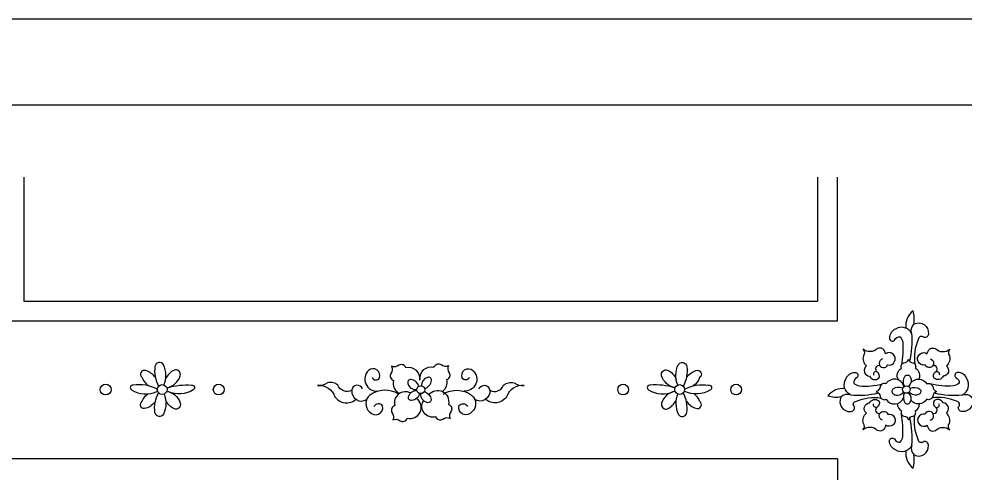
# Model space of a CAD drawing. Extents: x -66030 to 95157, y -13132 to 45879.
# Drawn here: x -37700 to -36497, y 7433 to 8010 of the extents above; entities that cross this region are included whole.
import ezdxf

# ---------------------------------------------------------------- set-up
doc = ezdxf.new("R2010")
doc.units = 0
doc.header["$LTSCALE"] = 100
doc.header["$MEASUREMENT"] = 0
for name, color, linetype in [('3', 11, 'CONTINUOUS'), ('4', 121, 'CONTINUOUS'), ('TEXT', 105, 'CONTINUOUS')]:
    doc.layers.add(name, color=color, linetype=linetype)

msp = doc.modelspace()

# ---------------------------------------------------------------- linework, layer by layer
at = {"layer": '3', "color": 2}
msp.add_line((-66009.4, 8010), (95156.9, 8010), dxfattribs=at)
at = {"layer": '4'}
msp.add_lwpolyline([(-38160.2, 7747.3, -0.410539), (-38068.2, 7808.7, -0.410539), (-38006.8, 7900.8), (-36370.6, 7900.8, -0.410539), (-36309.2, 7808.7, -0.410539), (-36217.2, 7747.3), (-36217.2, 6095.6, -0.410539), (-36309.2, 6034.3, -0.410539), (-36370.6, 5942.2), (-38006.8, 5942.2, -0.410539), (-38068.2, 6034.3, -0.410539), (-38160.2, 6095.6)], format="xyb", close=True, dxfattribs=at)
msp.add_lwpolyline([(-37693.7, 7808.9), (-37693.7, 7651.4), (-36683.7, 7651.4), (-36683.7, 7808.9)], dxfattribs=at)
for points in [[(-36564.4, 7610.1, 0.443233), (-36585, 7615.8, 0.304811), (-36592.9, 7604.5, 0.686141), (-36586.2, 7601.7, -0.353685), (-36579.2, 7605.9, -0.146626), (-36575.8, 7598.7, -0.059944), (-36577.5, 7570.1, -0.087935)], [(-36564.4, 7610.1, -0.311733), (-36561.3, 7622.2, -0.590459), (-36543.2, 7609.9, -0.487915), (-36549.1, 7605.1, 0.693909), (-36556.2, 7602.5, 0.148721), (-36560.3, 7571.4)], [(-36601.5, 7577.8, 1.636546), (-36595, 7570.2, 1.548823), (-36597.8, 7584.3, 0.546357), (-36608.2, 7591, -0.393377), (-36626.5, 7590.3, -0.373311), (-36625.9, 7581.9, 0.306577), (-36622, 7568.9, 0.690648), (-36618.1, 7555.9, 0.502489), (-36606.4, 7553.3, 0.393033), (-36608.2, 7561.4, 0.704198), (-36612.9, 7557.2)], [(-36540.9, 7577.8, -1.636546), (-36547.4, 7570.2, -1.548823), (-36544.6, 7584.3, -0.546357), (-36534.2, 7591, 0.393377), (-36516, 7590.3, 0.373311), (-36516.5, 7581.9, -0.306577), (-36520.4, 7568.9, -0.690648), (-36524.3, 7555.9, -0.502489), (-36536, 7553.3, -0.393033), (-36534.2, 7561.4, -0.704198), (-36529.5, 7557.2)], [(-37515.3, 7544.6, 0.203229), (-37516, 7570.2, 0.731757), (-37527, 7568.2, 0.164865), (-37522.3, 7543.2, 0.164865)], [(-37190.1, 7550.8, 0.533974), (-37207.7, 7566.4, 0.45718), (-37216.7, 7569.8, -0.30571), (-37226, 7568.6, -0.30571), (-37227.1, 7559.3, 0.45718), (-37223.6, 7550.4, 0.362121), (-37215.8, 7534, 0.362121)], [(-37189.7, 7551.7, -0.533974), (-37172.1, 7567.3, -0.45718), (-37163.1, 7570.7, 0.30571), (-37153.8, 7569.5, 0.30571), (-37152.7, 7560.2, -0.45718), (-37156.2, 7551.2, -0.302883), (-37161.4, 7536.4, -0.302883)], [(-36862.1, 7544.6, -0.203229), (-36861.5, 7570.2, -0.731757), (-36850.5, 7568.2, -0.164865), (-36855.1, 7543.2, -0.164865)], [(-36581.4, 7551, -0.410819), (-36577.4, 7566, -0.45718), (-36574.4, 7572.8, 0.30571), (-36568.6, 7577.3, 0.30571), (-36562.9, 7572.8, -0.45718), (-36559.8, 7566, -0.378343), (-36555.3, 7552.1)], [(-37526.5, 7554.1, 0.164136), (-37538.4, 7562.9, 0.903948), (-37543.2, 7554, 0.179229), (-37535.1, 7543.8)], [(-37512, 7541.3, 0.287238), (-37494.8, 7556.4, 0.599034), (-37502.3, 7563.7, 0.173595), (-37513.3, 7552.4, 0.173595)], [(-37250.6, 7554.1, 0.642182), (-37241.6, 7553.7, 0.803522), (-37255.3, 7563.1, 0.710529), (-37243.8, 7537, 0.710529)], [(-37127.2, 7554.1, -0.642182), (-37136.2, 7553.7, -0.803522), (-37122.5, 7563.1, -0.710529), (-37134.1, 7537, -0.710529)], [(-36865.4, 7541.3, -0.287238), (-36882.6, 7556.4, -0.599034), (-36875.1, 7563.7, -0.173595), (-36864.1, 7552.4, -0.173595)], [(-36851, 7554.1, -0.164136), (-36839.1, 7562.9, -0.903948), (-36834.2, 7554, -0.179229), (-36842.3, 7543.8)], [(-36642.4, 7532.1, -0.443233), (-36648, 7552.8, -0.304811), (-36636.8, 7560.6, -0.686141), (-36634, 7554, 0.353685), (-36638.2, 7546.9, 0.146626), (-36631, 7543.5, 0.089866), (-36601.6, 7546.2, 0.087935)], [(-36500, 7532.1, 0.443233), (-36494.4, 7552.8, 0.304811), (-36505.6, 7560.6, 0.686141), (-36508.4, 7554, -0.353685), (-36504.2, 7546.9, -0.146626), (-36511.4, 7543.5, -0.089866), (-36540.8, 7546.2, -0.087935)], [(-37276.7, 7537.9, -0.45279), (-37294.2, 7544.3, 0.271245), (-37307.5, 7547.3, -0.158832), (-37320.3, 7543.9, -0.359028), (-37298.1, 7529.8, 0.453133), (-37271.4, 7526.4, 0.453133)], [(-37191.3, 7543.5, 0.28385), (-37201.5, 7551.8, 0.533403), (-37205.3, 7546.4, 0.373139), (-37194, 7538.9, 0.3606)], [(-37184.1, 7540.1, 0.300325), (-37175.1, 7550.5, 0.533403), (-37180.4, 7554.3, 0.352665), (-37188, 7543.7, 0.352665)], [(-37101.1, 7537.9, 0.45279), (-37083.6, 7544.3, -0.271245), (-37070.3, 7547.3, 0.158832), (-37057.5, 7543.9, 0.359028), (-37079.7, 7529.8, -0.453133), (-37106.5, 7526.4, -0.453133)], [(-36574.5, 7542.4, 0.683564), (-36597, 7546.1, 0.45718), (-36604.6, 7542.7, -0.30571), (-36609.6, 7536.3, -0.30571), (-36604.6, 7529.9, 0.45718), (-36597, 7526.5, 0.620964), (-36575.1, 7528.2, 0.620964)], [(-36573.6, 7543.1, -0.300325), (-36572.7, 7556.1, -0.533403), (-36566.5, 7555.1, -0.352665), (-36568.5, 7542.9, -0.352665)], [(-36565.7, 7547.2, -0.533974), (-36545.4, 7546.1, -0.45718), (-36537.8, 7542.7, 0.30571), (-36532.8, 7536.3, 0.30571), (-36537.8, 7529.9, -0.45718), (-36545.4, 7526.5, -0.526683), (-36565.5, 7525.2, -0.526683)], [(-37524, 7539.5, 0.146561), (-37554.7, 7544.6, 0.800705), (-37556.9, 7538.5, 0.258703), (-37523.7, 7536.8)], [(-37515.3, 7533.3, -0.203229), (-37516, 7507.7, -0.731757), (-37527, 7509.7, -0.164865), (-37522.3, 7534.7, -0.164865)], [(-37512, 7536.6, -0.287238), (-37494.8, 7521.5, -0.599034), (-37502.3, 7514.2, -0.173595), (-37513.3, 7525.5, -0.173595)], [(-37511.1, 7541.2, -0.092043), (-37480.4, 7544.6, -0.800705), (-37478.2, 7538.5, -0.247831), (-37510.2, 7536.2, -0.247831)], [(-37263, 7539.6, 0.804092), (-37276.7, 7537.9, 0.636197), (-37257.6, 7526.4, 0.636197)], [(-37217.3, 7533.2, 0.294866), (-37253.6, 7531.9, 0.458135), (-37254, 7510.5, 0.810689), (-37237.4, 7518.2, 0.54116), (-37248.5, 7517.4)], [(-37201.9, 7534.5, 0.646387), (-37222.1, 7518.5, 0.45718), (-37225.6, 7509.5, -0.30571), (-37224.5, 7500.2, -0.30571), (-37215.2, 7499, 0.45718), (-37206.2, 7502.4, 0.827549), (-37194.3, 7527.5)], [(-37190.2, 7533.9, -0.300325), (-37200.5, 7524.8, -0.533403), (-37204.4, 7530.1, -0.352665), (-37193.9, 7537.7, -0.352665)], [(-37184.1, 7536.4, -0.28385), (-37175.8, 7526.3, -0.533403), (-37181.1, 7522.4, -0.373139), (-37188.7, 7533.7, -0.3606)], [(-37178.5, 7532.5, -0.804392), (-37153.8, 7520.2, -0.45718), (-37150.3, 7511.2, 0.30571), (-37151.4, 7501.9, 0.30571), (-37160.7, 7500.7, -0.45718), (-37169.7, 7504.1, -0.666811), (-37185.5, 7524.9, -0.620964)], [(-37160.6, 7533.2, -0.294866), (-37124.2, 7531.9, -0.458135), (-37123.8, 7510.5, -0.810689), (-37140.5, 7518.2, -0.54116), (-37129.3, 7517.4)], [(-37114.8, 7539.6, -0.804092), (-37101.1, 7537.9, -0.636197), (-37120.2, 7526.4, -0.636197)], [(-36866.3, 7541.2, 0.092043), (-36897, 7544.6, 0.800705), (-36899.2, 7538.5, 0.247831), (-36867.3, 7536.2, 0.247831)], [(-36865.4, 7536.6, 0.287238), (-36882.6, 7521.5, 0.599034), (-36875.1, 7514.2, 0.173595), (-36864.1, 7525.5, 0.173595)], [(-36862.1, 7533.3, 0.203229), (-36861.5, 7507.7, 0.731757), (-36850.5, 7509.7, 0.164865), (-36855.1, 7534.7, 0.164865)], [(-36853.4, 7539.5, -0.146561), (-36822.8, 7544.6, -0.800705), (-36820.5, 7538.5, -0.258703), (-36853.8, 7536.8)], [(-36576, 7540.5, 0.28385), (-36588.4, 7539.3, 0.533403), (-36587.4, 7533.1, 0.373139), (-36574.7, 7535.7, 0.3606)], [(-36573.6, 7534.8, 0.300325), (-36572.7, 7521.7, 0.533403), (-36566.5, 7522.7, 0.352665), (-36568.5, 7534.9, 0.352665)], [(-36566.4, 7540.5, -0.28385), (-36554, 7539.3, -0.533403), (-36555, 7533.1, -0.373139), (-36567.7, 7535.7, -0.3606)], [(-37526.5, 7523.9, -0.164136), (-37538.4, 7515, -0.903948), (-37543.2, 7523.9, -0.161782), (-37536.2, 7533.4, -0.161782)], [(-36851, 7523.9, 0.164136), (-36839.1, 7515, 0.903948), (-36834.2, 7523.9, 0.161782), (-36841.2, 7533.4, 0.161782)], [(-36642.4, 7532.1, 0.311733), (-36654.5, 7529, 0.590459), (-36642.2, 7510.9, 0.487915), (-36637.4, 7516.8, -0.693909), (-36634.8, 7523.9, -0.148721), (-36603.6, 7528.1)], [(-36601.5, 7500.1, -1.636546), (-36595, 7507.6, -1.548823), (-36597.8, 7493.6, -0.546357), (-36608.2, 7486.8, 0.393377), (-36626.5, 7487.6, 0.373311), (-36625.9, 7495.9, -0.306577), (-36622, 7508.9, -0.690648), (-36618.1, 7521.9, -0.502489), (-36606.4, 7524.5, -0.393033), (-36608.2, 7516.4, -0.704198), (-36612.9, 7520.6)], [(-36540.9, 7500.1, 1.636546), (-36547.4, 7507.6, 1.548823), (-36544.6, 7493.6, 0.546357), (-36534.2, 7486.8, -0.393377), (-36516, 7487.6, -0.373311), (-36516.5, 7495.9, 0.306577), (-36520.4, 7508.9, 0.690648), (-36524.3, 7521.9, 0.502489), (-36536, 7524.5, 0.393033), (-36534.2, 7516.4, 0.704198), (-36529.5, 7520.6)], [(-36500, 7532.1, -0.311733), (-36488, 7529, -0.590459), (-36500.2, 7510.9, -0.487915), (-36505.1, 7516.8, 0.693909), (-36507.6, 7523.9, 0.148721), (-36538.8, 7528.1)], [(-36582.8, 7521.1, 0.258778), (-36577.4, 7511.8, 0.45718), (-36574.4, 7505, -0.30571), (-36568.6, 7500.5, -0.30571), (-36562.9, 7505, 0.45718), (-36559.8, 7511.8, 0.247618), (-36554.4, 7520.6, 0.247618)], [(-36564.4, 7467.7, -0.443233), (-36585, 7462.1, -0.304811), (-36592.9, 7473.3, -0.686141), (-36586.2, 7476.1, 0.353685), (-36579.2, 7471.9, 0.146626), (-36575.8, 7479.1, 0.059944), (-36577.5, 7507.7, 0.087935)], [(-36564.4, 7467.7, 0.311733), (-36561.3, 7455.7, 0.590459), (-36543.2, 7467.9, 0.487915), (-36549.1, 7472.8, -0.693909), (-36556.2, 7475.3, -0.148721), (-36560.3, 7506.5)]]:
    msp.add_lwpolyline(points, format="xyb", dxfattribs=at)
for centre, radius in [((-37589.7, 7538.9), 6.92), ((-37445.9, 7538.9), 6.92), ((-36931.5, 7538.9), 6.92), ((-36787.8, 7538.9), 6.92), ((-37517.8, 7538.9), 6.23), ((-37188.9, 7538.7), 5.04), ((-36859.6, 7538.9), 6.23), ((-36571.2, 7538.9), 4.8)]:
    msp.add_circle(centre, radius, dxfattribs=at)
for centre, radius, start, end in [((-36548.2, 7620.1), 23.8, 127.8837, 187.565), ((-36599.8, 7627.8), 38.6, 351.6394, 16.6216), ((-36672.3, 7599.8), 108.4, 346.5155, 5.4826), ((-36606.3, 7565.1), 4.19, 65.4995, 242.9163), ((-36536.1, 7565.1), 4.19, 297.0837, 114.5005), ((-36652.3, 7516.3), 23.8, 82.435, 142.1163), ((-36632.1, 7640), 108.4, 264.5174, 283.4845), ((-36510.3, 7640), 108.4, 256.5155, 275.4826), ((-36660, 7567.9), 38.6, 253.3784, 278.3606), ((-36606.3, 7512.7), 4.19, 117.0837, 294.5005), ((-36536.1, 7512.7), 4.19, 245.4995, 62.9163), ((-36672.3, 7478.1), 108.4, 354.5174, 13.4845), ((-36548.2, 7457.8), 23.8, 172.435, 232.1163), ((-36599.8, 7450), 38.6, 343.3784, 8.3606)]:
    msp.add_arc(centre, radius, start, end, dxfattribs=at)
at = {"layer": 'TEXT'}
msp.add_lwpolyline([(-37718.7, 7808.9), (-37718.7, 7626.4), (-36658.7, 7626.4), (-36658.7, 7808.9)], dxfattribs=at)
msp.add_lwpolyline([(-37718.7, 7451.4), (-36658.7, 7451.4), (-36658.7, 6391.4), (-37718.7, 6391.4)], close=True, dxfattribs=at)

doc.saveas('drawing.dxf')
